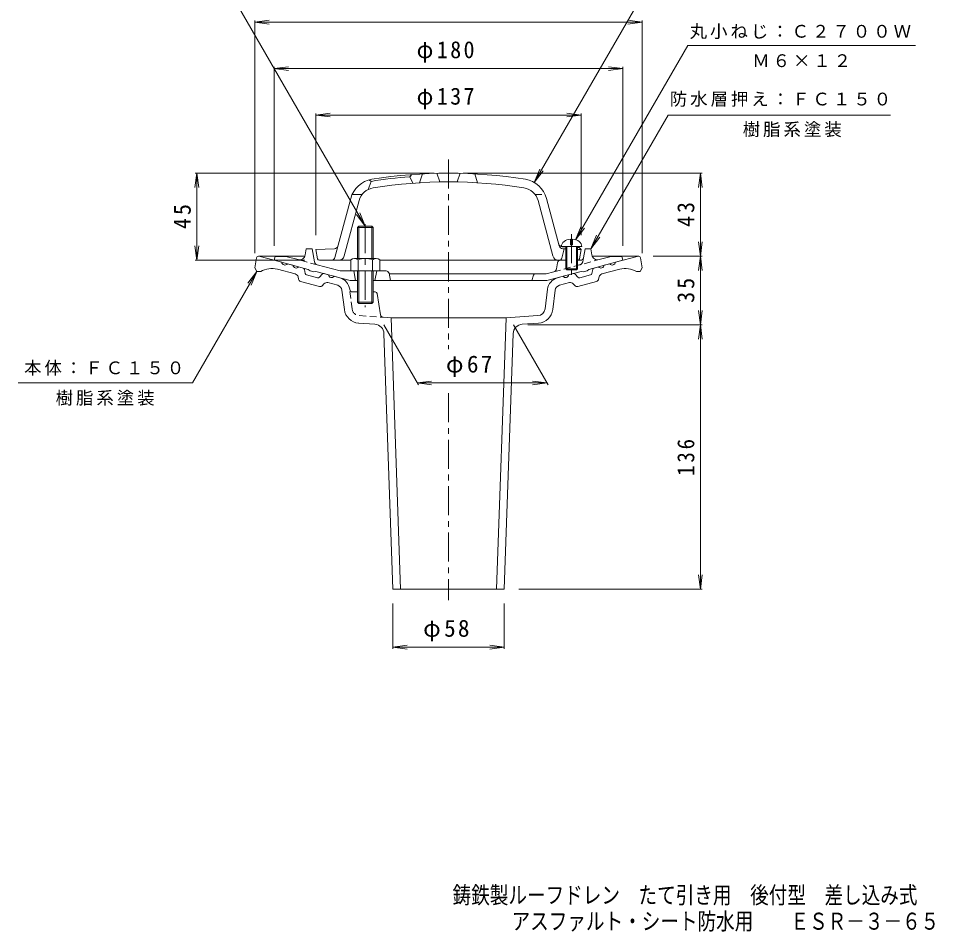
# Model space of a CAD drawing. Units: millimetres, scale not verified. Extents: x -261 to 216, y -346 to 372.
# Drawn here: x -257.5 to 215.6, y -345.6 to 126.1 of the extents above; entities that cross this region are included whole.
import ezdxf
from ezdxf.enums import TextEntityAlignment as Align

# ---------------------------------------------------------------- set-up
doc = ezdxf.new("R2010")
doc.units = ezdxf.units.MM
doc.header["$LTSCALE"] = 3
doc.linetypes.add('CHAIN1', pattern=[8, 5, -1, 1, -1])
doc.linetypes.add('DASHED1', pattern=[1.8, 1.2, -0.6])
for name, color, linetype, lineweight in [('0-0_通り芯', 3, 'Continuous', 9), ('0-1_躯体', 2, 'Continuous', 9), ('0-2_仕上', 6, 'Continuous', 9), ('0-4_その他', 7, 'Continuous', 9), ('0-5_寸法', 7, 'Continuous', 9)]:
    doc.layers.add(name, color=color, linetype=linetype, lineweight=lineweight)
doc.layers.add('F-4_F-4ﾚｲﾔ', color=6, linetype='Continuous')
doc.styles.add('ＭＳ ゴシック', font='')
doc.styles.get('ＭＳ ゴシック').set_extended_font_data('MS Gothic')

msp = doc.modelspace()

# ---------------------------------------------------------------- linework, layer by layer
at = {"layer": '0-0_通り芯', "linetype": 'CHAIN1'}
for p, q in [((-35.398, 53.261), (-35.398, -44.706)), ((-35.398, -67.52), (-35.398, -174.469))]:
    msp.add_line(p, q, dxfattribs=at)
at = {"layer": '0-0_通り芯'}
for p, q in [((-134.537, 2.452), (-135.398, -2.712)), ((-133.551, 3.288), (-109.562, 3.288)), ((-133.398, 3.288), (-121.543, 0.111)), ((62.755, 3.288), (38.766, 3.288)), ((62.602, 3.288), (50.746, 0.111)), ((63.741, 2.452), (64.602, -2.712)), ((-114.568, -5.899), (-123.756, -3.437)), ((-118.645, -0.666), (-115.747, -1.442)), ((-110.548, -2.835), (-112.849, -2.219)), ((-109.403, -5.676), (-109.827, -3.601)), ((38.606, -5.676), (39.031, -3.601)), ((39.752, -2.835), (42.053, -2.219)), ((43.772, -5.899), (52.96, -3.437)), ((47.848, -0.666), (44.951, -1.442)), ((63.602, -4.712), (61.602, -4.712)), ((64.602, -2.712), (63.602, -4.712)), ((-113.127, -7.43), (-112.888, -8.597)), ((-103.114, -7.933), (-108.682, -6.441)), ((-100.702, -6.046), (-102.107, -7.63)), ((-99.695, -5.743), (-97.394, -6.36)), ((-91.595, -7.914), (-94.496, -7.136)), ((20.799, -7.914), (23.7, -7.136)), ((28.899, -5.743), (26.598, -6.36)), ((29.906, -6.046), (31.311, -7.63)), ((32.318, -7.933), (37.886, -6.441)), ((42.33, -7.43), (42.092, -8.597)), ((-102.06, -12.356), (-111.807, -9.745)), ((-99.76, -11.012), (-100.55, -11.903)), ((-92.63, -11.777), (-97.746, -10.407)), ((-86.45, -13.895), (-86.459, -13.822)), ((15.662, -13.822), (14.419, -23.948)), ((21.834, -11.777), (26.949, -10.407)), ((28.963, -11.012), (29.753, -11.903)), ((31.264, -12.356), (41.01, -9.745)), ((-89.202, -24.303), (-90.429, -14.31)), ((-82.398, -15.213), (-84.961, -15.213)), ((-73.256, -15.213), (-74.398, -15.213)), ((-72.268, -16.061), (-70.58, -27.044)), ((18.406, -24.303), (19.633, -14.31)), ((-69.202, -28.312), (-65.048, -28.603)), ((10.728, -27.451), (-5.748, -28.603)), ((-73.39, -31.898), (-81.82, -31.309)), ((-65.048, -28.603), (-60.148, -168.703)), ((-5.748, -28.603), (-65.048, -28.603)), ((-5.748, -28.603), (-10.648, -168.703)), ((2.593, -31.898), (11.023, -31.309)), ((-68.742, -36.712), (-64.148, -168.703))]:
    msp.add_line(p, q, dxfattribs=at)
at = {"layer": '0-0_通り芯', "linetype": 'DASHED1'}
for p, q in [((-85.215, -23.948), (-86.45, -13.895)), ((-81.524, -27.451), (-69.202, -28.313))]:
    msp.add_line(p, q, dxfattribs=at)
at = {"layer": '0-0_通り芯'}
for points in [[(-135.398, -2.712), (-134.398, -4.712), (-132.398, -4.712)], [(-2.055, -36.712), (-6.648, -168.703), (-64.148, -168.703)]]:
    msp.add_lwpolyline(points, dxfattribs=at)
for centre, radius, start, end in [((-133.551, 2.288), 1, 90, 170.53792), ((-119.932, 0.326), 1.625, 187.62059, 322.3797), ((49.136, 0.326), 1.625, 217.6203, 352.37941), ((62.755, 2.288), 1, 9.46233, 90), ((-126.603, -14.062), 11, 74.99997, 121.79005), ((-114.136, -1.227), 1.625, 187.62059, 322.3797), ((-110.807, -3.801), 1, 11.56538, 75.0005), ((40.011, -3.801), 1, 104.9995, 168.43462), ((43.34, -1.227), 1.625, 217.6203, 352.37941), ((55.807, -14.062), 11, 58.21016, 105.00003), ((-115.086, -7.831), 2, 11.56517, 75.0005), ((-111.418, -8.296), 1.5, 191.56601, 254.99991), ((-108.423, -5.475), 1, 191.56642, 255.0005), ((-102.856, -6.967), 1, 255.0005, 318.43578), ((-99.954, -6.709), 1, 75.00078, 138.43498), ((-95.784, -6.144), 1.625, 187.61911, 322.38022), ((-93.406, -14.675), 7, 6.99995, 75.00072), ((22.61, -14.675), 7, 104.99928, 173.00005), ((24.987, -6.144), 1.625, 217.61978, 352.38089), ((29.158, -6.709), 1, 41.56502, 104.99922), ((32.059, -6.967), 1, 221.56422, 284.9995), ((37.627, -5.475), 1, 284.9995, 348.43358), ((40.622, -8.296), 1.5, 285.00009, 348.43399), ((44.29, -7.831), 2, 104.9995, 168.43483), ((-101.672, -10.908), 1.5, 254.99991, 318.43504), ((-98.263, -12.339), 2, 75.0005, 138.43507), ((-93.406, -14.675), 3, 6.99995, 75.00072), ((-84.961, -13.712), 1.5, 186.99907, 270), ((22.61, -14.675), 3, 104.99928, 173.00005), ((27.467, -12.339), 2, 41.56493, 104.9995), ((30.876, -10.908), 1.5, 221.56496, 285.00009), ((-73.256, -16.213), 1, 8.73494, 90), ((-81.261, -23.328), 8, 186.99986, 266.00005), ((-69.098, -26.816), 1.5, 188.73581, 266.00055), ((10.449, -23.461), 4, 273.99991, 352.99977), ((10.465, -23.328), 8, 273.99995, 353.00014), ((-73.739, -36.886), 5, 1.99326, 85.99998), ((2.942, -36.886), 5, 94.00002, 178.00674)]:
    msp.add_arc(centre, radius, start, end, dxfattribs=at)
at = {"layer": '0-0_通り芯', "linetype": 'DASHED1'}
msp.add_arc((-81.245, -23.461), 4, 187.00023, 266.00009, dxfattribs=at)
at = {"layer": '0-1_躯体', "color": 4, "linetype": 'CHAIN1'}
msp.add_line((-78.398, 19.761), (-78.398, -23.067), dxfattribs=at)
at = {"layer": '0-1_躯体', "color": 4}
for p, q in [((-82.398, 2.144), (-82.398, 18.111)), ((-81.722, 2.144), (-81.722, 18.787)), ((-75.075, 2.144), (-75.075, 18.787)), ((-74.398, 2.144), (-74.398, 18.111)), ((-85.898, 1.422), (-85.898, -4.356)), ((-84.022, 2.144), (-72.775, 2.144)), ((-82.145, 1.422), (-82.145, -4.356)), ((-74.651, 1.422), (-74.651, -4.356)), ((-70.898, 1.422), (-70.898, -4.356)), ((-85.898, -4.356), (-70.898, -4.356)), ((-82.398, -4.356), (-82.398, -20.536)), ((-81.722, -4.356), (-81.722, -21.212)), ((-75.075, -4.356), (-75.075, -21.212)), ((-74.398, -4.356), (-74.398, -20.536))]:
    msp.add_line(p, q, dxfattribs=at)
at = {"layer": '0-1_躯体'}
for p, q in [((-109.391, 3.925), (-108.898, 7.144)), ((-105.898, 7.144), (-108.898, 7.144)), ((-105.898, 7.144), (-104.63, 0.378)), ((35.102, 7.144), (34.207, 2.368)), ((35.102, 7.144), (38.102, 7.144)), ((38.595, 3.925), (38.102, 7.144)), ((-125.398, 1.144), (-124.898, 3.144)), ((-119.339, 3.144), (-124.898, 3.144)), ((-113.133, 1.481), (-119.339, 3.144)), ((22.359, 1.144), (25.102, 1.144)), ((31.102, 1.144), (32.732, 1.144)), ((42.337, 1.481), (48.543, 3.144)), ((48.543, 3.144), (54.102, 3.144)), ((54.602, 1.144), (54.102, 3.144)), ((-104.898, -4.867), (-103.898, -4.617)), ((-86.211, -9.356), (-103.898, -4.617)), ((-84.398, -4.356), (-83.398, -9.356)), ((-72.398, -4.356), (-73.398, -9.356)), ((15.415, -9.356), (33.102, -4.617)), ((20.882, -0.093), (20.325, -3.224)), ((34.102, -4.867), (33.102, -4.617)), ((34.102, -4.867), (36.102, -4.331)), ((-82.398, -9.356), (-86.211, -9.356)), ((-74.398, -9.356), (15.415, -9.356)), ((-66.157, -5.562), (-65.398, -9.356)), ((-66.098, -5.856), (14.954, -5.856)), ((8.395, -6.581), (7.602, -9.356)), ((14.954, -5.856), (18.873, -4.806))]:
    msp.add_line(p, q, dxfattribs=at)
at = {"layer": '0-1_躯体', "linetype": 'DASHED1'}
for p, q in [((-103.182, -1.185), (-113.133, 1.481)), ((18.873, -4.806), (42.337, 1.481)), ((34.207, 2.368), (33.834, 0.378))]:
    msp.add_line(p, q, dxfattribs=at)
at = {"layer": '0-1_躯体', "color": 4}
for points in [[(-74.398, 18.111), (-82.398, 18.111), (-81.722, 18.787), (-75.075, 18.787)], [(-74.398, -20.536), (-82.398, -20.536), (-81.722, -21.212), (-75.075, -21.212)]]:
    msp.add_lwpolyline(points, close=True, dxfattribs=at)
at = {"layer": '0-1_躯体'}
for points in [[(-104.898, -4.867), (-106.898, -4.331), (-107.898, -3.545), (-125.398, 1.144)], [(36.102, -4.331), (37.102, -3.545), (54.602, 1.144)], [(-67.628, -4.356), (-91.349, -4.356), (-103.182, -1.185)]]:
    msp.add_lwpolyline(points, dxfattribs=at)
for centre, radius, start, end in [((-112.357, 4.379), 3, 254.99973, 351.29286), ((-102.664, 0.746), 2, 190.61488, 255.0005), ((22.359, -0.356), 1.5, 90, 169.91162), ((32.732, 2.644), 1.5, 270, 349.38383), ((41.56, 4.379), 3, 188.70714, 285.00027), ((-67.628, -5.856), 1.5, 11.31021, 90), ((18.356, -2.874), 2, 284.9995, 349.91151), ((9.356, -6.856), 1, 90, 164.05402)]:
    msp.add_arc(centre, radius, start, end, dxfattribs=at)
at = {"layer": '0-1_躯体', "color": 4}
for centre, radius, start, end in [((-84.022, -0.656), 2.8, 47.92557, 132.07463), ((-78.398, -7.945), 10.089, 68.19786, 111.80214), ((-72.775, -0.656), 2.8, 47.92572, 132.07428)]:
    msp.add_arc(centre, radius, start, end, dxfattribs=at)
at = {"layer": '0-1_躯体', "linetype": 'DASHED1'}
msp.add_arc((31.868, 0.746), 2, 284.9995, 349.38512, dxfattribs=at)
at = {"layer": '0-2_仕上'}
for p, q in [((-55.398, 44.339), (-54.398, 45.421)), ((-55.398, 44.339), (-53.898, 40.946)), ((-48.898, 45.779), (-50.398, 41.185)), ((-41.398, 46.072), (-39.898, 41.603)), ((-29.398, 46.072), (-30.898, 41.603)), ((-21.898, 45.779), (-20.398, 41.185)), ((-94.109, 2.626), (-85.931, 33.147)), ((-80.022, 35.144), (-85.224, 35.144)), ((21.723, 8.558), (15.134, 33.147)), ((-89.251, 3.368), (-81.584, 31.983)), ((18.455, 3.368), (10.788, 31.983)), ((27.602, 12.096), (27.602, 9.214)), ((28.602, 12.096), (28.602, 9.214)), ((-94.36, 7.077), (-103.898, 6.644)), ((-103.047, 1.965), (-103.898, 6.644)), ((22.852, 8.214), (33.352, 8.214)), ((23.139, 2.274), (24.352, 7.042)), ((23.292, 8.091), (25.102, 8.009)), ((23.564, 7.077), (25.102, 7.008)), ((25.102, 8.214), (25.102, -3.286)), ((25.602, 8.214), (25.602, -3.786)), ((27.602, 9.214), (28.602, 9.214)), ((30.602, 8.214), (30.602, -3.786)), ((31.102, 8.214), (31.102, -3.286)), ((31.102, 7.736), (32.102, 7.69)), ((31.102, 6.735), (33.102, 6.644)), ((32.102, 7.69), (33.102, 6.644)), ((32.251, 1.965), (33.102, 6.644)), ((-85.898, 1.144), (-102.064, 1.144)), ((-70.898, 1.144), (22.359, 1.144)), ((31.102, 1.144), (31.267, 1.144)), ((25.102, -3.286), (31.102, -3.286)), ((25.102, -3.286), (25.602, -3.786)), ((25.602, -3.786), (30.602, -3.786)), ((31.102, -3.286), (30.602, -3.786))]:
    msp.add_line(p, q, dxfattribs=at)
at = {"layer": '0-2_仕上', "linetype": 'DASHED1'}
msp.add_line((9.225, 35.144), (14.427, 35.144), dxfattribs=at)
at = {"layer": '0-2_仕上', "linetype": 'CHAIN1'}
msp.add_line((28.102, 14.66), (28.102, -7.764), dxfattribs=at)
at = {"layer": '0-2_仕上'}
msp.add_lwpolyline([(-76.398, 42.69), (-75.398, 41.91), (-76.898, 37.712)], dxfattribs=at)
for centre, radius, start, end in [((-72.891, 29.653), 13.5, 99.12167, 165.00002), ((-35.398, -203.856), 249, 94.60704, 99.2442), ((-35.398, -203.856), 250, 80.8784, 99.1216), ((2.094, 29.653), 13.5, 14.99998, 80.87833), ((-72.891, 29.653), 9, 99.12141, 165.00002), ((-35.398, -203.856), 245.5, 80.87839, 99.12161), ((2.094, 29.653), 9, 14.99998, 80.87859), ((23.383, 10.089), 2, 194.99977, 267.3983), ((-94.451, 9.075), 2, 272.6017, 345.00023), ((23.655, 9.075), 2, 195.00081, 267.3983), ((-102.064, 2.144), 1, 190.3056, 270), ((-96.041, 3.144), 2, 270, 345.00078), ((-92.149, 4.144), 3, 270, 345.00027), ((21.353, 4.144), 3, 194.99973, 270), ((21.685, 2.644), 1.5, 270, 345.72995), ((31.267, 2.144), 1, 270, 349.6944)]:
    msp.add_arc(centre, radius, start, end, dxfattribs=at)
for start_param, end_param in [(1.6661844, 3.1415927), (6.2831853, 7.7585936)]:
    msp.add_ellipse((28.102, 8.214), major_axis=(5.25, 0), ratio=0.7428, start_param=start_param, end_param=end_param, dxfattribs=at)
at = {"layer": '0-4_その他'}
for p, q in [((-135.398, 124.144), (-127.962, 125.123)), ((-135.398, 4.788), (-135.398, 125.044)), ((-135.398, 124.144), (64.602, 124.144)), ((-135.398, 124.144), (-127.962, 123.165)), ((64.602, 124.144), (57.166, 125.123)), ((64.602, 124.144), (57.166, 123.165)), ((64.602, 4.788), (64.602, 125.044)), ((-125.398, 100.144), (-117.962, 101.123)), ((-125.398, 8.644), (-125.398, 101.044)), ((-125.398, 100.144), (54.602, 100.144)), ((-125.398, 100.144), (-117.962, 99.165)), ((54.602, 100.144), (47.166, 101.123)), ((54.602, 100.144), (47.166, 99.165)), ((54.602, 8.644), (54.602, 101.044)), ((-103.898, 76.144), (-96.462, 77.123)), ((-103.898, 14.144), (-103.898, 77.044)), ((-103.898, 76.144), (33.102, 76.144)), ((-103.898, 76.144), (-96.462, 75.165)), ((33.102, 76.144), (25.666, 77.123)), ((33.102, 76.144), (25.666, 75.165)), ((33.102, 14.144), (33.102, 77.044)), ((-165.398, 46.144), (-166.377, 38.708)), ((-42.898, 46.144), (-166.298, 46.144)), ((-165.398, 1.144), (-165.398, 46.144)), ((-165.398, 46.144), (-164.419, 38.708)), ((-27.898, 46.144), (95.502, 46.144)), ((94.602, 46.144), (93.623, 38.708)), ((94.602, 3.288), (94.602, 46.144)), ((94.602, 46.144), (95.581, 38.708)), ((94.602, 3.288), (93.623, 10.723)), ((94.602, 3.288), (95.581, 10.723)), ((-165.398, 1.144), (-166.377, 8.58)), ((-165.398, 1.144), (-164.419, 8.58)), ((-109.564, 1.144), (-166.298, 1.144)), ((70.255, 3.288), (95.502, 3.288)), ((94.602, 3.288), (93.623, -4.148)), ((94.602, -32.212), (94.602, 3.288)), ((94.602, 3.288), (95.581, -4.148)), ((94.602, -32.212), (93.623, -24.777)), ((94.602, -32.212), (95.581, -24.777)), ((-68.898, -32.212), (-51.012, -63.191)), ((-1.898, -32.212), (15.988, -63.191)), ((5.602, -32.212), (95.502, -32.212)), ((94.602, -32.212), (93.623, -39.648)), ((94.602, -168.703), (94.602, -32.212)), ((94.602, -32.212), (95.581, -39.648)), ((-51.578, -62.212), (-44.142, -61.233)), ((15.422, -62.212), (7.987, -61.233)), ((-51.578, -62.212), (15.422, -62.212)), ((-51.578, -62.212), (-44.142, -63.191)), ((15.422, -62.212), (7.987, -63.191)), ((94.602, -168.703), (93.623, -161.267)), ((94.602, -168.703), (95.581, -161.267)), ((0.852, -168.703), (95.502, -168.703)), ((-64.148, -176.203), (-64.148, -199.603)), ((-6.648, -176.203), (-6.648, -199.603)), ((-64.148, -198.703), (-56.712, -197.724)), ((-64.148, -198.703), (-6.648, -198.703)), ((-64.148, -198.703), (-56.712, -199.682)), ((-6.648, -198.703), (-14.084, -197.724)), ((-6.648, -198.703), (-14.084, -199.682))]:
    msp.add_line(p, q, dxfattribs=at)
at = {"layer": '0-5_寸法'}
for p, q in [((-78.398, 18.787), (-153.082, 148.144)), ((8.844, 41.345), (70.505, 148.144)), ((30.171, 11.798), (88.106, 112.144)), ((88.106, 112.144), (205.636, 112.144)), ((38.102, 7.144), (77.939, 76.144)), ((77.939, 76.144), (192.794, 76.144)), ((8.844, 41.345), (11.714, 48.274)), ((8.844, 41.345), (13.41, 47.295)), ((-78.398, 18.787), (-82.964, 24.738)), ((-78.398, 18.787), (-81.268, 25.717)), ((30.171, 11.798), (33.041, 18.727)), ((30.171, 11.798), (34.737, 17.748)), ((38.102, 7.144), (40.972, 14.073)), ((38.102, 7.144), (42.668, 13.094)), ((-134.398, -4.712), (-167.596, -62.212)), ((-134.398, -4.712), (-138.964, -10.663)), ((-134.398, -4.712), (-137.268, -11.642)), ((-167.596, -62.212), (-257.539, -62.212))]:
    msp.add_line(p, q, dxfattribs=at)

# ---------------------------------------------------------------- texts
at = {"layer": '0-4_その他', "color": 2, "char_height": 8.798, "attachment_point": 7, "style": 'ＭＳ ゴシック'}
for s, insert in [('\\T1.21;\\W0.95;φ180', (-51.898, 103.144)), ('\\T1.21;\\W0.95;φ137', (-51.898, 79.144)), ('\\T1.19;φ67', (-36.758, -59.212)), ('\\T1.19;φ58', (-48.523, -195.703))]:
    msp.add_mtext(s, dxfattribs=dict(at, insert=insert))
at = {"layer": '0-4_その他', "color": 2, "char_height": 8.798, "attachment_point": 7, "rotation": 90, "style": 'ＭＳ ゴシック'}
for s, insert in [('\\T1.27;\\W0.95;45', (-168.398, 17.269)), ('\\T1.27;\\W0.95;43', (91.602, 18.341)), ('\\T1.27;\\W0.95;35', (91.602, -20.837)), ('\\T1.27;\\W0.9;136', (91.602, -110.208))]:
    msp.add_mtext(s, dxfattribs=dict(at, insert=insert))
at = {"layer": '0-5_寸法', "char_height": 6.598, "attachment_point": 7, "style": 'ＭＳ ゴシック'}
for s, insert in [('\\T1.17;丸小ねじ：Ｃ２７００Ｗ', (89.076, 115.385)), ('\\T1.17;Ｍ６×１２', (121.371, 100.848)), ('\\T1.17;防水層押え：ＦＣ１５０', (78.794, 80.41)), ('\\T1.17;樹脂系塗装', (116.45, 64.72)), ('\\T1.17;本体：ＦＣ１５０', (-254.578, -58.431)), ('\\T1.17;樹脂系塗装', (-238.291, -73.978))]:
    msp.add_mtext(s, dxfattribs=dict(at, insert=insert))
at = {"layer": 'F-4_F-4ﾚｲﾔ', "style": 'ＭＳ ゴシック', "width": 0.8}
for s, p in [('鋳鉄製ルーフドレン\u3000たて引き用\u3000後付型\u3000差し込み式', (-33.318, -333.767)), ('アスファルト・シート防水用\u3000\u3000ＥＳＲ－３－６５', (-2.872, -347.267))]:
    msp.add_text(s, height=8.798, dxfattribs=at).set_placement(p, align=Align.BOTTOM_LEFT)

doc.saveas('drawing.dxf')
